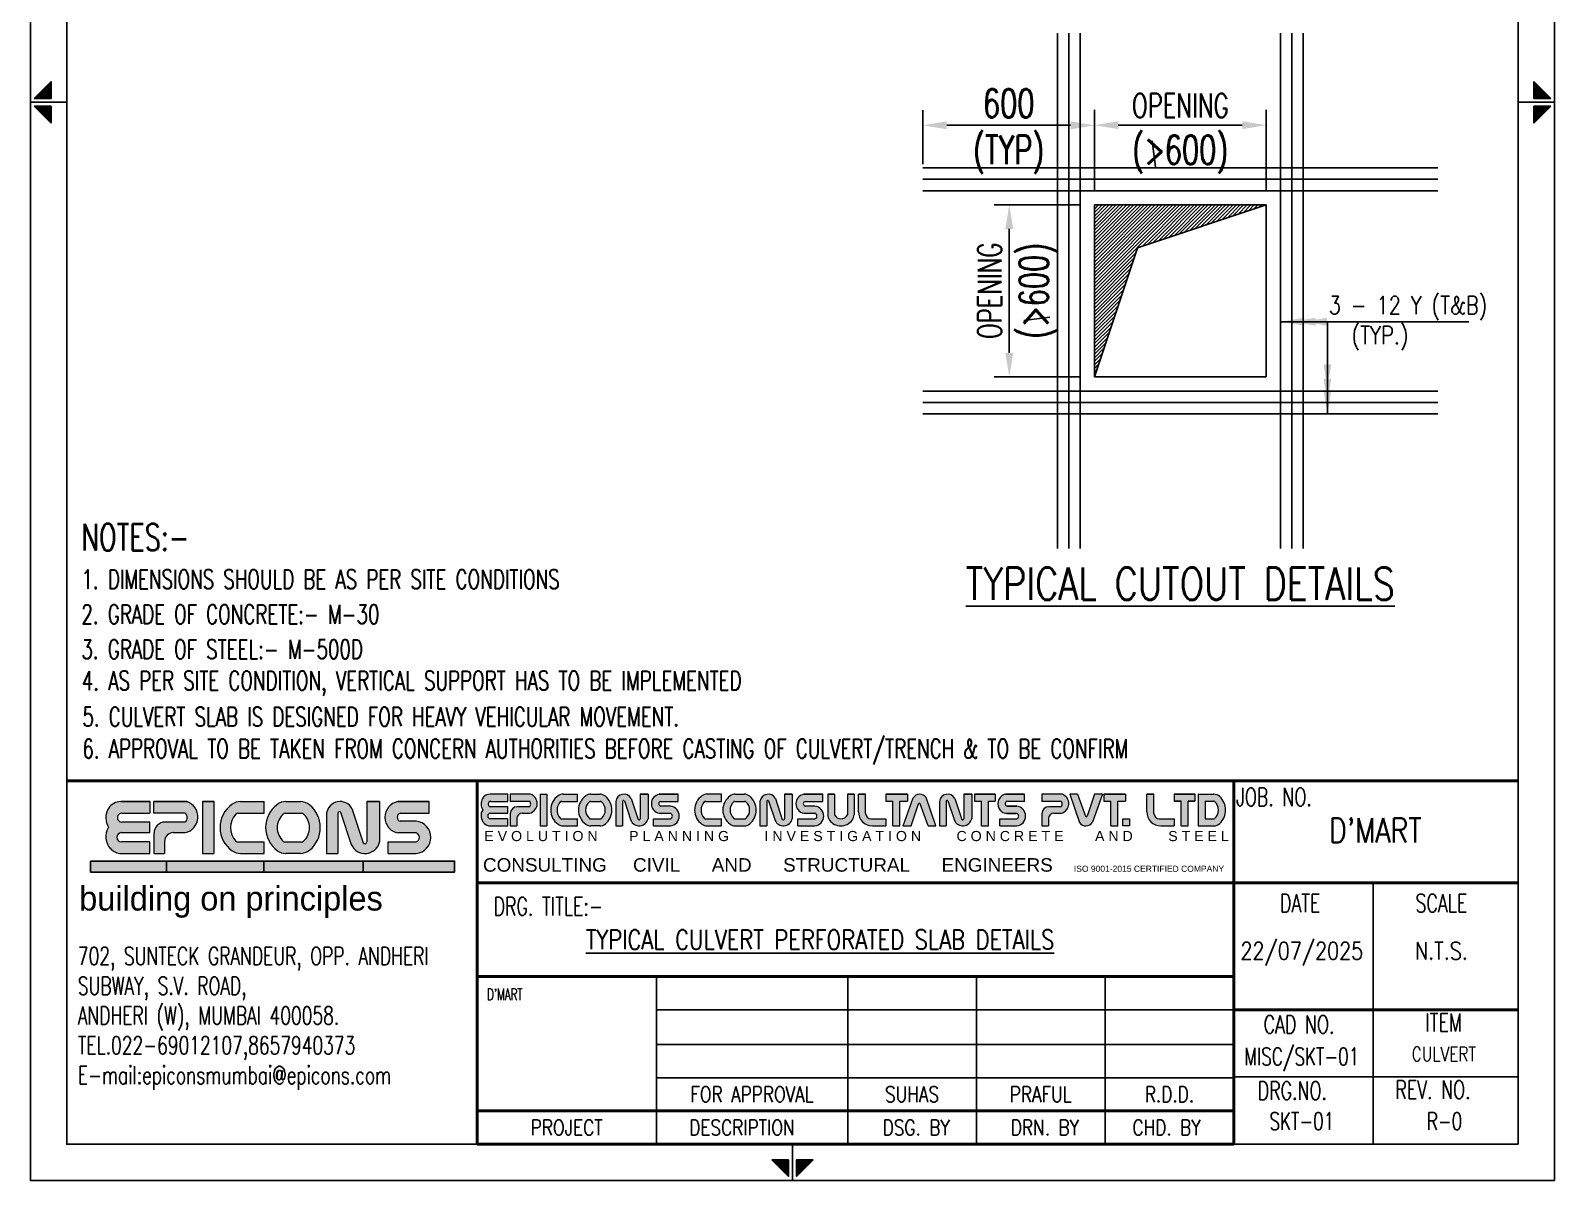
# Model space of a CAD drawing. Header units: inches. Extents: x 5687 to 270839, y -3480 to 25772.
# Drawn here: x 250859 to 270839, y -3480 to 11589 of the extents above; entities that cross this region are included whole.
import ezdxf
from ezdxf.enums import TextEntityAlignment as Align

# ---------------------------------------------------------------- set-up
doc = ezdxf.new("R2010")
doc.units = ezdxf.units.IN
doc.header["$MEASUREMENT"] = 0
for name, color, linetype, lineweight in [('00 ECPL LOGO', 250, 'Continuous', 20), ('hatch', 1, 'Continuous', 15), ('TEX', 254, 'Continuous', 20)]:
    doc.layers.add(name, color=color, linetype=linetype, lineweight=lineweight)
for name, color, linetype in [('3CONRED', 1, 'Continuous'), ('PNA', 8, 'Continuous'), ('S-CONCRET LINE', 4, 'Continuous'), ('S-DIM-1', 5, 'Continuous'), ('S-REINFORCEMENT', 6, 'Continuous'), ('S-TEXT', 2, 'Continuous'), ('S-TEXT-1', 4, 'Continuous'), ('S-TITIL', 6, 'Continuous'), ('TEXT', 4, 'Continuous'), ('TEXT (SHEET)', 4, 'Continuous')]:
    doc.layers.add(name, color=color, linetype=linetype)
doc.styles.add('ROMANS', font='r.shx', dxfattribs={"width": 0.7})
doc.styles.add('SEC. TEXT', font='arial.ttf', dxfattribs={"height": 180})
doc.styles.add('VA_ROOM_TEXT', font='GOTHIC.TTF')
doc.dimstyles.new('dim100', dxfattribs={"dimtxt": 250, "dimasz": 250, "dimexe": 200, "dimexo": 200, "dimgap": 100, "dimtad": 1, "dimdec": 0, "dimzin": 0, "dimdsep": 46, "dimtxsty": 'ROMANS', "dimcen": 0, "dimclrd": 5, "dimclre": 5, "dimclrt": 4, "dimadec": 0, "dimazin": 0, "dimtfac": 1, "dimtdec": 0, "dimtix": 1, "dimtofl": 0, "dimtmove": 2, "dimatfit": 3, "dimfxl": 0, "dimtolj": 1, "dimtzin": 0, "dimlwd": -1, "dimlwe": -1, "dimarcsym": 0})
doc.dimstyles.new('dim20', dxfattribs={"dimtxt": 250, "dimasz": 250, "dimexe": 200, "dimexo": 200, "dimgap": 100, "dimtad": 1, "dimdec": 0, "dimlfac": 0.2, "dimzin": 0, "dimdsep": 46, "dimtxsty": 'ROMANS', "dimcen": 0, "dimclrd": 5, "dimclre": 5, "dimclrt": 4, "dimadec": 0, "dimazin": 0, "dimtfac": 1, "dimtdec": 0, "dimtix": 1, "dimtofl": 0, "dimtmove": 2, "dimatfit": 3, "dimfxl": 0, "dimtolj": 1, "dimtzin": 0, "dimlwd": -1, "dimlwe": -1, "dimarcsym": 0})

# ---------------------------------------------------------------- blocks, each defined once
blk = doc.blocks.new('*D2')
at = {"layer": 'Defpoints', "color": 0}
for p in [(262559, 10347), (262559, 9640), (264809, 9303)]:
    blk.add_point(p, dxfattribs=at)
at = {"layer": 'S-DIM-1', "color": 5}
for p, q in [((262559, 9840), (262559, 10547)), ((264809, 9503), (264809, 10547)), ((264496, 10347), (262871, 10347))]:
    blk.add_line(p, q, dxfattribs=at)
for points in [[(262871, 10399), (262871, 10295), (262559, 10347)], [(264496, 10295), (264496, 10399), (264809, 10347)]]:
    blk.add_solid(points, dxfattribs=at)
at = {"layer": 'S-DIM-1', "color": 4, "char_height": 312.5, "attachment_point": 5, "style": 'ROMANS'}
for s, insert in [('\\A1;\\H1.2x;600', (263684, 10635)), ('\\H1.2x;(TYP)', (263684, 9962))]:
    blk.add_mtext(s, dxfattribs=dict(at, insert=insert))
blk = doc.blocks.new('*D3')
at = {"layer": 'Defpoints', "color": 0}
for p in [(264809, 9303), (263691, 7053), (264809, 7053)]:
    blk.add_point(p, dxfattribs=at)
at = {"layer": 'S-DIM-1', "color": 5}
for p, q in [((264609, 9303), (263491, 9303)), ((263691, 8990), (263691, 7365)), ((264609, 7053), (263491, 7053))]:
    blk.add_line(p, q, dxfattribs=at)
for points in [[(263743, 8990), (263639, 8990), (263691, 9303)], [(263639, 7365), (263743, 7365), (263691, 7053)]]:
    blk.add_solid(points, dxfattribs=at)
at = {"layer": 'S-DIM-1', "color": 4, "char_height": 312.5, "attachment_point": 5, "rotation": 90, "style": 'ROMANS'}
for s, insert in [('\\A1;OPENING\\Fr.shx|c1;\\H1.2x;', (263435, 8178)), ('\\H1.2x;(>600)', (264077, 8178))]:
    blk.add_mtext(s, dxfattribs=dict(at, insert=insert))
blk = doc.blocks.new('*D4')
at = {"layer": 'Defpoints', "color": 0}
for p in [(264809, 10349), (264809, 9303), (267059, 9303)]:
    blk.add_point(p, dxfattribs=at)
at = {"layer": 'S-DIM-1', "color": 5}
for p, q in [((264809, 9503), (264809, 10549)), ((267059, 9503), (267059, 10549)), ((266746, 10349), (265121, 10349))]:
    blk.add_line(p, q, dxfattribs=at)
for points in [[(265121, 10401), (265121, 10297), (264809, 10349)], [(266746, 10297), (266746, 10401), (267059, 10349)]]:
    blk.add_solid(points, dxfattribs=at)
at = {"layer": 'S-DIM-1', "color": 4, "char_height": 312.5, "attachment_point": 5, "style": 'ROMANS'}
for s, insert in [('\\A1;OPENING\\Fr.shx|c1;\\H1.2x;', (265934, 10606)), ('\\H1.2x;(>600)', (265934, 9964))]:
    blk.add_mtext(s, dxfattribs=dict(at, insert=insert))
blk = doc.blocks.new('MID')
at = {"layer": 'TEXT'}
for p, q in [((8.94, 1.07), (4.27, 5.74)), ((4.27, 5.74), (4.27, 1.07)), ((0, 0), (10, 0)), ((4.27, 1.07), (8.94, 1.07)), ((8.94, -1.07), (4.27, -5.74)), ((4.27, -1.07), (8.94, -1.07)), ((4.27, -5.74), (4.27, -1.07))]:
    blk.add_line(p, q, dxfattribs=at)
for points in [[(4.27, 5.74), (8.94, 1.07), (4.27, 1.07)], [(4.27, -5.74), (8.94, -1.07), (4.27, -1.07)]]:
    blk.add_solid(points, dxfattribs=at)
blk = doc.blocks.new('zw$A329')
at = {"layer": '00 ECPL LOGO'}
h = blk.add_hatch(color=7, dxfattribs=at)
h.dxf.hatch_style = 1
h.paths.add_polyline_path([(6184, 4908), (6184, 5001), (5953, 5001, 0.261636), (5856, 4946, 0.285841), (5857, 4798, 0.344902), (5874, 4626, 0.204992), (5956, 4591), (6184, 4591), (6184, 4682), (5962, 4682, -1), (5957, 4755), (6184, 4755), (6184, 4839), (5962, 4839, -1), (5961, 4908)])
h = blk.add_hatch(color=7, dxfattribs=at)
h.dxf.hatch_style = 1
h.paths.add_polyline_path([(6476, 5001), (6215, 5001), (6215, 4908), (6464, 4908, -0.440545), (6464, 4839), (6306, 4839, 0.414214), (6215, 4748), (6215, 4591), (6300, 4591), (6300, 4687, -0.414214), (6368, 4755), (6464, 4755, 0.757811)])
h.paths.add_polyline_path([(6689, 5001), (6600, 5001), (6600, 4591), (6689, 4591)])
h.paths.add_polyline_path([(7087, 5001), (6899, 5001, 0.154275), (6834, 4980, 0.519672), (6834, 4611, 0.154275), (6899, 4591), (7087, 4591), (7087, 4682), (6879, 4682, -0.210356), (6863, 4689, -0.388707), (6863, 4901, -0.210356), (6879, 4908), (7087, 4908)])
h.paths.add_polyline_path([(7374, 5001), (7258, 5001, 0.159018), (7191, 4979, 0.507969), (7191, 4613, 0.159018), (7258, 4591), (7374, 4591, 0.173791), (7447, 4617, 0.472311), (7447, 4975, 0.173791)])
h.paths.add_polyline_path([(7382, 4908, -0.185052), (7397, 4903, -0.445894), (7397, 4688, -0.185052), (7382, 4682), (7253, 4682, -0.185052), (7238, 4688, -0.445894), (7238, 4903, -0.185052), (7253, 4908)], flags=16)
h.paths.add_polyline_path([(7781, 4946, 0.723435), (7581, 4908), (7581, 4591), (7669, 4591), (7669, 4908, -0.723435), (7692, 4917), (7776, 4662, 0.724077), (7999, 4682), (7999, 5001), (7898, 5001), (7898, 4683, -0.755661), (7870, 4674)])
h.paths.add_polyline_path([(8391, 5001), (8144, 5001, 0.823713), (8144, 4753), (8289, 4753, -0.713272), (8289, 4682), (8068, 4682), (8068, 4591), (8289, 4591, 0.900309), (8289, 4845), (8162, 4845, -0.746931), (8162, 4908), (8391, 4908)])
h = blk.add_hatch(color=7, dxfattribs=at)
h.dxf.hatch_style = 1
h.paths.add_polyline_path([(8950, 5001), (8763, 5001, 0.154275), (8697, 4980, 0.519672), (8697, 4611, 0.154275), (8763, 4591), (8950, 4591), (8950, 4682), (8743, 4682, -0.210932), (8726, 4689, -0.385278), (8725, 4901, -0.212895), (8742, 4908), (8950, 4908)])
h.paths.add_polyline_path([(9317, 4975, 0.173792), (9244, 5001), (9128, 5001, 0.159018), (9061, 4979, 0.507969), (9061, 4613, 0.159018), (9128, 4591), (9244, 4591, 0.173792), (9317, 4617, 0.472311)])
h.paths.add_polyline_path([(9252, 4908, -0.185053), (9267, 4903, -0.445893), (9267, 4688, -0.185053), (9252, 4682), (9124, 4682, -0.185053), (9108, 4688, -0.445893), (9108, 4903, -0.185053), (9124, 4908)], flags=16)
h.paths.add_polyline_path([(9449, 4908), (9449, 4591), (9537, 4591), (9537, 4908, -0.436861), (9550, 4922, -0.319738), (9561, 4914), (9644, 4662, 0.724077), (9867, 4682), (9867, 5001), (9766, 5001), (9766, 4683, -0.755661), (9738, 4674), (9649, 4946, 0.723435)])
h.paths.add_polyline_path([(10262, 5001), (10016, 5001, 0.823713), (10016, 4753), (10161, 4753, -0.713272), (10161, 4682), (9940, 4682), (9940, 4591), (10161, 4591, 0.900309), (10161, 4845), (10033, 4845, -0.746931), (10033, 4908), (10262, 4908)])
h.paths.add_polyline_path([(10414, 5001), (10326, 5001), (10326, 4733, 0.160106), (10348, 4666, 0.505303), (10644, 4666, 0.160106), (10667, 4733), (10667, 5001), (10581, 5001), (10581, 4734, -0.621318), (10414, 4734)])
h.paths.add_polyline_path([(10817, 5001), (10724, 5001), (10724, 4773, 0.414214), (10906, 4591), (11079, 4591), (11079, 4682), (10885, 4682, -0.414214), (10817, 4750)])
h.paths.add_polyline_path([(11360, 5001), (11079, 5001), (11079, 4911), (11170, 4911), (11170, 4591), (11259, 4591), (11259, 4911), (11360, 4911)])
h.paths.add_polyline_path([(11600, 4959, 0.539211), (11433, 4953), (11302, 4591), (11405, 4591), (11503, 4875, -0.708617), (11525, 4875), (11627, 4591), (11726, 4591)])
h.paths.add_polyline_path([(11972, 4946, 0.723435), (11772, 4908), (11772, 4591), (11860, 4591), (11860, 4908, -0.723435), (11883, 4917), (11967, 4662, 0.724077), (12191, 4682), (12191, 5001), (12089, 5001), (12089, 4683, -0.755661), (12062, 4674)])
h.paths.add_polyline_path([(12495, 5001), (12227, 5001), (12227, 4911), (12319, 4911), (12319, 4591), (12407, 4591), (12407, 4911), (12495, 4911)])
h.paths.add_polyline_path([(12877, 5001), (12647, 5001, 0.157568), (12581, 4979, 0.511532), (12581, 4775, 0.157569), (12647, 4753), (12776, 4753, -0.713272), (12776, 4682), (12555, 4682), (12555, 4591), (12776, 4591, 0.900308), (12776, 4845), (12653, 4845), (12648, 4845, -0.722204), (12648, 4911), (12877, 4911)])
h = blk.add_hatch(color=7, dxfattribs=at)
h.dxf.hatch_style = 1
h.paths.add_polyline_path([(13362, 5001), (13100, 5001), (13100, 4908), (13339, 4908, -0.270444), (13358, 4897, -0.26297), (13358, 4851, -0.270444), (13339, 4839), (13191, 4839, 0.414214), (13100, 4748), (13100, 4591), (13185, 4591), (13185, 4687, -0.414214), (13254, 4755), (13349, 4755, 0.757811)])
h.paths.add_polyline_path([(13561, 5001), (13463, 5001), (13588, 4633, 0.539211), (13755, 4639), (13886, 5001), (13783, 5001), (13685, 4716, -0.708617), (13664, 4716)])
h.paths.add_polyline_path([(14184, 5001), (13902, 5001), (13902, 4911), (13994, 4911), (13994, 4591), (14083, 4591), (14083, 4911), (14184, 4911)])
h.paths.add_polyline_path([(14552, 5001), (14459, 5001), (14459, 4773, 0.414214), (14641, 4591), (14814, 4591), (14814, 4682), (14620, 4682, -0.414214), (14552, 4750)])
h.paths.add_polyline_path([(14234, 4682), (14150, 4682), (14150, 4591), (14234, 4591)])
h = blk.add_hatch(color=7, dxfattribs=at)
h.dxf.hatch_style = 1
h.paths.add_polyline_path([(14813, 5001), (14813, 4911), (14905, 4911), (14905, 4591), (14994, 4591), (14994, 4911), (15082, 4911), (15082, 5001)])
h.paths.add_polyline_path([(15126, 5001), (15126, 4591), (15327, 4591, 0.189446), (15405, 4621, 0.435754), (15405, 4971, 0.189446), (15327, 5001)])
h.paths.add_polyline_path([(15329, 4911, -0.519112), (15329, 4682), (15213, 4682), (15213, 4911)], flags=16)
h = blk.add_hatch(color=152, dxfattribs=at)
h.dxf.hatch_style = 1
h.paths.add_polyline_path([(1548, 4754), (1548, 4905), (1169, 4905, 0.261636), (1010, 4816, 0.285841), (1012, 4573, 0.344902), (1040, 4291, 0.204992), (1175, 4233), (1548, 4233), (1548, 4383), (1184, 4383, -1), (1175, 4503), (1548, 4503), (1548, 4640), (1184, 4640, -1), (1181, 4754)])
h = blk.add_hatch(color=152, dxfattribs=at)
h.dxf.hatch_style = 1
h.paths.add_polyline_path([(2026, 4905), (1597, 4905), (1597, 4754), (2005, 4754, -0.440545), (2005, 4640), (1746, 4640, 0.414214), (1597, 4491), (1597, 4233), (1737, 4233), (1737, 4391, -0.414214), (1849, 4503), (2005, 4503, 0.757811)])
h.paths.add_polyline_path([(2375, 4905), (2229, 4905), (2229, 4233), (2375, 4233)])
h.paths.add_polyline_path([(3026, 4905), (2719, 4905, 0.154275), (2612, 4872, 0.519672), (2612, 4267, 0.154275), (2719, 4233), (3026, 4233), (3026, 4383), (2686, 4383, -0.210356), (2659, 4395, -0.388707), (2659, 4742, -0.210356), (2686, 4754), (3026, 4754)])
h.paths.add_polyline_path([(3497, 4905), (3307, 4905, 0.159018), (3197, 4869, 0.507969), (3197, 4269, 0.159018), (3307, 4233), (3497, 4233, 0.173791), (3616, 4276, 0.472311), (3616, 4863, 0.173791)])
h.paths.add_polyline_path([(3510, 4754, -0.185052), (3535, 4744, -0.445894), (3535, 4392, -0.185052), (3510, 4383), (3299, 4383, -0.185052), (3275, 4392, -0.445894), (3275, 4744, -0.185052), (3299, 4754)], flags=16)
h.paths.add_polyline_path([(4164, 4815, 0.723435), (3836, 4754), (3836, 4233), (3980, 4233), (3980, 4754, -0.723435), (4017, 4768), (4155, 4351, 0.724077), (4522, 4383), (4522, 4905), (4355, 4905), (4355, 4385, -0.755661), (4310, 4370)])
h.paths.add_polyline_path([(5162, 4905), (4759, 4905, 0.823713), (4759, 4500), (4997, 4500, -0.713272), (4997, 4383), (4635, 4383), (4635, 4233), (4997, 4233, 0.900309), (4997, 4650), (4788, 4650, -0.746931), (4788, 4754), (5162, 4754)])
at = {"layer": 'S-TEXT'}
h = blk.add_hatch(color=142, dxfattribs=at)
h.dxf.hatch_style = 1
h.paths.add_polyline_path([(778, 4135), (778, 3993), (1763, 3993), (1763, 4135)])
h = blk.add_hatch(color=9, dxfattribs=at)
h.dxf.hatch_style = 1
h.paths.add_polyline_path([(1763, 4135), (3021, 4135), (3021, 3993), (1763, 3993)])
h = blk.add_hatch(color=142, dxfattribs=at)
h.dxf.hatch_style = 1
h.paths.add_polyline_path([(3021, 3993), (4311, 3993), (4311, 4135), (3021, 4135)])
h = blk.add_hatch(color=4, dxfattribs=at)
h.dxf.hatch_style = 1
h.paths.add_polyline_path([(4311, 4135), (4311, 3993), (5494, 3993), (5494, 4135)])
for p, q in [((8107, 470), (8107, 2624)), ((10585, 470), (10585, 2624)), ((12252, 470), (12252, 2624)), ((13920, 470), (13920, 2624))]:
    blk.add_line(p, q)
at = {"layer": '00 ECPL LOGO', "color": 7}
for p, q in [((6184, 5001), (5953, 5001)), ((6184, 4908), (6184, 5001)), ((6476, 5001), (6215, 5001)), ((6215, 5001), (6215, 4908)), ((6600, 5001), (6689, 5001)), ((6600, 5001), (6600, 4591)), ((6689, 5001), (6689, 4591)), ((6899, 5001), (7087, 5001)), ((7087, 4908), (7087, 5001)), ((7258, 5001), (7374, 5001)), ((7781, 4946), (7870, 4674)), ((7898, 5001), (7999, 5001)), ((7999, 5001), (7898, 5001)), ((7898, 5001), (7898, 4682)), ((7999, 5001), (7999, 4682)), ((8144, 5001), (8391, 5001)), ((8391, 5001), (8144, 5001)), ((8391, 4908), (8391, 5001)), ((8950, 5001), (8763, 5001)), ((8950, 4908), (8950, 5001)), ((9128, 5001), (9244, 5001)), ((9649, 4946), (9738, 4674)), ((9766, 5001), (9867, 5001)), ((9766, 5001), (9867, 5001)), ((9867, 5001), (9766, 5001)), ((9766, 5001), (9766, 4682)), ((9867, 5001), (9867, 4682)), ((10016, 5001), (10262, 5001)), ((10016, 5001), (10262, 5001)), ((10262, 5001), (10016, 5001)), ((10262, 4908), (10262, 5001)), ((10326, 5001), (10414, 5001)), ((10414, 5001), (10326, 5001)), ((10326, 5001), (10326, 4733)), ((10414, 5001), (10414, 4734)), ((10581, 5001), (10667, 5001)), ((10667, 5001), (10581, 5001)), ((10581, 5001), (10581, 4734)), ((10667, 5001), (10667, 4733)), ((10724, 5001), (10817, 5001)), ((10817, 5001), (10724, 5001)), ((10724, 4773), (10724, 5001)), ((10817, 4750), (10817, 5001)), ((11079, 5001), (11360, 5001)), ((11360, 5001), (11079, 5001)), ((11079, 5001), (11079, 4911)), ((11302, 4591), (11433, 4953)), ((11360, 5001), (11360, 4911)), ((11726, 4591), (11600, 4959)), ((11972, 4946), (12062, 4674)), ((12089, 5001), (12191, 5001)), ((12089, 5001), (12191, 5001)), ((12191, 5001), (12089, 5001)), ((12089, 5001), (12191, 5001)), ((12089, 5001), (12089, 4682)), ((12191, 5001), (12191, 4682)), ((12227, 5001), (12495, 5001)), ((12495, 5001), (12227, 5001)), ((12227, 5001), (12495, 5001)), ((12227, 5001), (12495, 5001)), ((12495, 5001), (12227, 5001)), ((12227, 5001), (12227, 4911)), ((12495, 5001), (12495, 4911)), ((12630, 5001), (12877, 5001)), ((12630, 5001), (12877, 5001)), ((12877, 5001), (12647, 5001)), ((12877, 4908), (12877, 5001)), ((13362, 5001), (13100, 5001)), ((13100, 5001), (13100, 4908)), ((13561, 5001), (13463, 5001)), ((13561, 5001), (13463, 5001)), ((13463, 5001), (13588, 4633)), ((13561, 5001), (13664, 4716)), ((13783, 5001), (13685, 4716)), ((13886, 5001), (13755, 4639)), ((13886, 5001), (13783, 5001)), ((13828, 5001), (13783, 5001)), ((13886, 5001), (13783, 5001)), ((13902, 5001), (14184, 5001)), ((14184, 5001), (13902, 5001)), ((13902, 5001), (14184, 5001)), ((13902, 5001), (14184, 5001)), ((13902, 5001), (14184, 5001)), ((13902, 5001), (13902, 4911)), ((14184, 5001), (14184, 4911)), ((14459, 5001), (14552, 5001)), ((14552, 5001), (14459, 5001)), ((14459, 4773), (14459, 5001)), ((14552, 4750), (14552, 5001)), ((14813, 5001), (15082, 5001)), ((15082, 5001), (14813, 5001)), ((14813, 5001), (14813, 4911)), ((15082, 5001), (15082, 4911)), ((15126, 5001), (15327, 5001)), ((15126, 5001), (15126, 4591)), ((1548, 4905, 0), (1169, 4905, 0)), ((1184, 4754, 0), (1548, 4754, 0)), ((2026, 4905, 0), (1597, 4905, 0)), ((2229, 4905, 0), (2375, 4905, 0)), ((2229, 4905, 0), (2229, 4233, 0)), ((2375, 4905, 0), (2375, 4233, 0)), ((2686, 4754, 0), (3026, 4754, 0)), ((2719, 4905, 0), (3026, 4905, 0)), ((3026, 4754, 0), (3026, 4905, 0)), ((3299, 4754, 0), (3510, 4754, 0)), ((3307, 4905, 0), (3497, 4905, 0)), ((3836, 4754, 0), (3836, 4233, 0)), ((3980, 4754, 0), (3980, 4233, 0)), ((4017, 4768, 0), (4155, 4351, 0)), ((4164, 4815, 0), (4310, 4370, 0)), ((4355, 4905, 0), (4522, 4905, 0)), ((4522, 4905, 0), (4355, 4905, 0)), ((4355, 4905, 0), (4355, 4383, 0)), ((4521, 4754, 0), (4522, 4754, 0)), ((4522, 4905, 0), (4522, 4383, 0)), ((4759, 4905, 0), (5162, 4905, 0)), ((5162, 4905, 0), (4759, 4905, 0)), ((4788, 4754, 0), (5162, 4754, 0)), ((5162, 4754, 0), (5162, 4905, 0)), ((5957, 4755), (6184, 4755)), ((5962, 4908), (6184, 4908)), ((6184, 4839), (5962, 4839)), ((6184, 4755), (6184, 4839)), ((6464, 4908), (6215, 4908)), ((6215, 4748), (6215, 4591)), ((6464, 4839), (6306, 4839)), ((6368, 4755), (6464, 4755)), ((6879, 4908), (7087, 4908)), ((7253, 4908), (7382, 4908)), ((7581, 4908), (7581, 4591)), ((7669, 4908), (7669, 4591)), ((7692, 4917), (7776, 4662)), ((7999, 4908), (7999, 4908)), ((8289, 4753), (8144, 4753)), ((8162, 4908), (8391, 4908)), ((8289, 4845), (8162, 4845)), ((8742, 4908), (8950, 4908)), ((9124, 4908), (9252, 4908)), ((9449, 4908), (9449, 4591)), ((9537, 4908), (9537, 4591)), ((9561, 4914), (9644, 4662)), ((9867, 4908), (9867, 4908)), ((10161, 4753), (10016, 4753)), ((10033, 4908), (10262, 4908)), ((10161, 4845), (10033, 4845)), ((11079, 4911), (11170, 4911)), ((11170, 4591), (11170, 4911)), ((11259, 4591), (11259, 4911)), ((11259, 4911), (11360, 4911)), ((11405, 4591), (11503, 4875)), ((11627, 4591), (11525, 4875)), ((11772, 4908), (11772, 4591)), ((11860, 4908), (11860, 4591)), ((11883, 4917), (11967, 4662)), ((12191, 4908), (12191, 4908)), ((12227, 4911), (12319, 4911)), ((12227, 4911), (12319, 4911)), ((12319, 4591), (12319, 4911)), ((12407, 4591), (12407, 4911)), ((12407, 4911), (12495, 4911)), ((12407, 4911), (12495, 4911)), ((12776, 4753), (12630, 4753)), ((12647, 4753), (12766, 4753)), ((12648, 4911), (12877, 4911)), ((12776, 4845), (12648, 4845)), ((12653, 4845), (12776, 4845)), ((13339, 4908), (13100, 4908)), ((13100, 4748), (13100, 4591)), ((13339, 4839), (13191, 4839)), ((13254, 4755), (13349, 4755)), ((13902, 4911), (13994, 4911)), ((13902, 4911), (13994, 4911)), ((13994, 4591), (13994, 4911)), ((14083, 4591), (14083, 4911)), ((14083, 4911), (14184, 4911)), ((14083, 4911), (14184, 4911)), ((14813, 4911), (14905, 4911)), ((14905, 4911), (14813, 4911)), ((14905, 4591), (14905, 4911)), ((14994, 4591), (14994, 4911)), ((14994, 4911), (15082, 4911)), ((14994, 4911), (15082, 4911)), ((15082, 4911), (14994, 4911)), ((15213, 4911), (15213, 4682)), ((15213, 4911), (15322, 4911)), ((1548, 4640, 0), (1184, 4640, 0)), ((1548, 4503, 0), (1548, 4640, 0)), ((2005, 4640, 0), (1746, 4640, 0)), ((4997, 4650, 0), (4788, 4650, 0)), ((5956, 4591), (6184, 4591)), ((6184, 4682), (5957, 4682)), ((6184, 4591), (6184, 4682)), ((6215, 4591), (6300, 4591)), ((6300, 4687), (6300, 4591)), ((6600, 4591), (6689, 4591)), ((6879, 4682), (7087, 4682)), ((6899, 4591), (7087, 4591)), ((7087, 4591), (7087, 4682)), ((7253, 4682), (7382, 4682)), ((7374, 4591), (7258, 4591)), ((7581, 4591), (7669, 4591)), ((7880, 4591), (7898, 4591)), ((7898, 4591), (7898, 4591)), ((7999, 4682), (7999, 4682)), ((8068, 4591), (8068, 4682)), ((8068, 4682), (8289, 4682)), ((8068, 4591), (8289, 4591)), ((8068, 4591), (8289, 4591)), ((8743, 4682), (8950, 4682)), ((8763, 4591), (8950, 4591)), ((8950, 4591), (8950, 4682)), ((9124, 4682), (9252, 4682)), ((9128, 4591), (9244, 4591)), ((9449, 4591), (9537, 4591)), ((9449, 4591), (9537, 4591)), ((9449, 4591), (9537, 4591)), ((9940, 4591), (9940, 4682)), ((9940, 4682), (10161, 4682)), ((9940, 4682), (10161, 4682)), ((9940, 4591), (10161, 4591)), ((9940, 4591), (10161, 4591)), ((9940, 4591), (10161, 4591)), ((10885, 4682), (11079, 4682)), ((10906, 4591), (11079, 4591)), ((10906, 4591), (11079, 4591)), ((11079, 4682), (11079, 4591)), ((11170, 4591), (11259, 4591)), ((11170, 4591), (11259, 4591)), ((11302, 4591), (11405, 4591)), ((11360, 4591), (11405, 4591)), ((11627, 4591), (11726, 4591)), ((11627, 4591), (11726, 4591)), ((11772, 4591), (11860, 4591)), ((11772, 4591), (11860, 4591)), ((11772, 4591), (11860, 4591)), ((12191, 4682), (12191, 4682)), ((12319, 4591), (12407, 4591)), ((12319, 4591), (12407, 4591)), ((12319, 4591), (12407, 4591)), ((12319, 4591), (12407, 4591)), ((12555, 4591), (12555, 4682)), ((12555, 4682), (12776, 4682)), ((12555, 4682), (12776, 4682)), ((12555, 4682), (12776, 4682)), ((12555, 4591), (12776, 4591)), ((12555, 4591), (12776, 4591)), ((12555, 4591), (12776, 4591)), ((12555, 4591), (12776, 4591)), ((12555, 4591), (12776, 4591)), ((13100, 4591), (13185, 4591)), ((13185, 4687), (13185, 4591)), ((13994, 4591), (14083, 4591)), ((13994, 4591), (14083, 4591)), ((13994, 4591), (14083, 4591)), ((14620, 4682), (14814, 4682)), ((14641, 4591), (14814, 4591)), ((14641, 4591), (14814, 4591)), ((14814, 4682), (14814, 4591)), ((14905, 4591), (14994, 4591)), ((14905, 4591), (14994, 4591)), ((14905, 4591), (14994, 4591)), ((14905, 4591), (14994, 4591)), ((14918, 4591), (14994, 4591)), ((14918, 4591), (14994, 4591)), ((14918, 4591), (14994, 4591)), ((14918, 4591), (14994, 4591)), ((15126, 4591), (15327, 4591)), ((15213, 4682), (15322, 4682)), ((1175, 4503, 0), (1548, 4503, 0)), ((1548, 4383, 0), (1175, 4383, 0)), ((1548, 4233, 0), (1548, 4383, 0)), ((1597, 4491, 0), (1597, 4233, 0)), ((1737, 4391, 0), (1737, 4233, 0)), ((1849, 4503, 0), (2005, 4503, 0)), ((2686, 4383, 0), (3026, 4383, 0)), ((3026, 4233, 0), (3026, 4383, 0)), ((3299, 4383, 0), (3510, 4383, 0)), ((4521, 4383, 0), (4522, 4383, 0)), ((4635, 4233, 0), (4635, 4383, 0)), ((4635, 4383, 0), (4997, 4383, 0)), ((4997, 4500, 0), (4759, 4500, 0)), ((1175, 4233, 0), (1548, 4233, 0)), ((1597, 4233, 0), (1737, 4233, 0)), ((2229, 4233, 0), (2375, 4233, 0)), ((2719, 4233, 0), (3026, 4233, 0)), ((3497, 4233, 0), (3307, 4233, 0)), ((3836, 4233, 0), (3980, 4233, 0)), ((4325, 4233, 0), (4355, 4233, 0)), ((4355, 4234, 0), (4355, 4233, 0)), ((4635, 4233, 0), (4997, 4233, 0)), ((4635, 4233, 0), (4997, 4233, 0))]:
    blk.add_line(p, q, dxfattribs=at)
at = {"layer": '00 ECPL LOGO', "color": 7, "elevation": 0}
for points in [[(1169, 4905), (1548, 4905), (1548, 4754)], [(2005, 4754), (1597, 4754), (1597, 4905), (2026, 4905)], [(2719, 4905), (3026, 4905)], [(3307, 4905), (3497, 4905)], [(4355, 4905), (4522, 4905)], [(4759, 4905), (5162, 4905)]]:
    blk.add_lwpolyline(points, dxfattribs=at)
at = {"layer": '00 ECPL LOGO', "color": 7}
blk.add_lwpolyline([(14150, 4682), (14234, 4682), (14234, 4591), (14150, 4591)], close=True, dxfattribs=at)
for centre, radius, start, end in [((5976, 4873), 140, 148.648, 212.4563), ((5953, 4887), 114, 90, 148.648), ((6436, 4880), 128, 282.7188, 71.3398), ((6963, 4796), 225, 125.0807, 234.9193), ((6899, 4887), 114, 90, 125.0807), ((7325, 4796), 227, 126.1417, 233.8583), ((7258, 4887), 114, 90, 126.1417), ((7374, 4887), 114, 50.5638, 90), ((7299, 4796), 232, 309.4362, 50.5638), ((7687, 4894), 107, 28.75, 172.2831), ((8168, 4877), 126, 101.0425, 258.9575), ((8827, 4796), 225, 125.0807, 234.9193), ((8763, 4887), 114, 90, 125.0807), ((9195, 4796), 227, 126.1417, 233.8583), ((9128, 4887), 114, 90, 126.1417), ((9244, 4887), 114, 50.5638, 90), ((9169, 4796), 232, 309.4362, 50.5638), ((9555, 4894), 107, 28.75, 172.2831), ((10040, 4877), 126, 101.0425, 258.9575), ((11519, 4901), 100, 35.166, 148.5022), ((11878, 4894), 107, 28.75, 172.2831), ((12655, 4877), 126, 125.818, 234.182), ((12647, 4887), 114, 90, 125.818), ((13321, 4880), 128, 282.7188, 71.3398), ((15327, 4887), 114, 47.0907, 90), ((15242, 4796), 238, 312.9093, 47.0907), ((1206, 4696, 0), 230, 148.648, 212.4563), ((1169, 4719, 0), 186, 90, 148.648), ((1182, 4697, 0), 56.9, 88.7637, 271.2363), ((1959, 4707, 0), 209, 282.7188, 71.3398), ((1953, 4697, 0), 77, 312.4487, 47.5513), ((2824, 4569, 0), 369, 125.0807, 234.9193), ((2848, 4568, 0), 257, 137.5171, 222.4829), ((2719, 4719, 0), 186, 90, 125.0807), ((2686, 4716, 0), 37.3, 90, 137.5171), ((3417, 4569, 0), 372, 126.1417, 233.8583), ((3433, 4568, 0), 237, 131.9364, 228.0636), ((3307, 4719, 0), 186, 90, 126.1417), ((3299, 4716, 0), 37.3, 90, 131.9364), ((3497, 4719, 0), 186, 50.5638, 90), ((3510, 4716, 0), 37.3, 48.0636, 90), ((3377, 4568, 0), 237, 311.9364, 48.0636), ((3374, 4569, 0), 380, 309.4362, 50.5638), ((4010, 4730, 0), 176, 28.75, 172.2831), ((4001, 4755, 0), 20.9, 40.0191, 183.5523), ((4798, 4702, 0), 207, 101.0425, 258.9575), ((4803, 4702, 0), 53.9, 106.4856, 253.5144), ((5976, 4723), 140, 147.5437, 223.6612), ((5959, 4719), 36.8, 94.0242, 265.9758), ((5961, 4874), 34.7, 88.7637, 271.2363), ((6306, 4748), 91.1, 90, 180), ((6368, 4687), 68.3, 90, 180), ((6432, 4874), 47, 312.4487, 47.5513), ((6978, 4795), 157, 137.5171, 222.4829), ((6879, 4886), 22.8, 90, 137.5171), ((7335, 4795), 144, 131.9364, 228.0636), ((7253, 4886), 22.8, 90, 131.9364), ((7382, 4886), 22.8, 48.0636, 90), ((7301, 4795), 144, 311.9364, 48.0636), ((7682, 4909), 12.7, 40.0191, 183.5523), ((8171, 4877), 32.9, 106.4856, 253.5144), ((8276, 4718), 128, 276.006, 83.994), ((8277, 4718), 37.8, 289.0016, 70.9984), ((8843, 4796), 158, 138.0741, 222.3563), ((8742, 4886), 22.8, 90, 138.0741), ((9205, 4795), 144, 131.9364, 228.0636), ((9124, 4886), 22.8, 90, 131.9364), ((9252, 4886), 22.8, 48.0636, 90), ((9171, 4795), 144, 311.9364, 48.0636), ((9550, 4909), 12.7, 89.1577, 183.5523), ((9550, 4911), 11.4, 18.2334, 89.1577), ((10043, 4877), 32.9, 106.4856, 253.5144), ((10147, 4718), 128, 276.006, 83.994), ((10149, 4718), 37.8, 289.0016, 70.9984), ((10906, 4773), 182, 180, 270), ((10885, 4750), 68.3, 180, 270), ((11514, 4872), 11.4, 19.7665, 161.0546), ((11873, 4909), 12.7, 40.0191, 183.5523), ((12647, 4867), 114, 234.182, 270), ((12659, 4878), 34.4, 108.3261, 238.1957), ((12653, 4868), 22.8, 238.1957, 270), ((12762, 4718), 128, 276.006, 83.994), ((12763, 4718), 37.8, 289.0016, 70.9984), ((13191, 4748), 91.1, 90, 180), ((13254, 4687), 68.3, 90, 180), ((13339, 4886), 22.8, 29.4672, 90), ((13339, 4862), 22.8, 270, 330.5328), ((13318, 4874), 47, 330.5328, 29.4672), ((14641, 4773), 182, 180, 270), ((14620, 4750), 68.3, 180, 270), ((15322, 4888), 22.8, 51.4816, 90), ((15249, 4796), 140, 308.5184, 51.4816), ((1206, 4450, 0), 230, 147.5437, 223.6612), ((1746, 4491, 0), 149, 90, 180), ((4975, 4442, 0), 210, 276.006, 83.994), ((5956, 4705), 114, 223.6612, 270), ((6899, 4705), 114, 234.9193, 270), ((6879, 4705), 22.8, 222.4829, 270), ((7258, 4705), 114, 233.8583, 270), ((7253, 4705), 22.8, 228.0636, 270), ((7374, 4705), 114, 270, 309.4362), ((7382, 4705), 22.8, 270, 311.9364), ((7884, 4709), 118, 203.2219, 346.755), ((7883, 4683), 15, 214.0796, 357.6127), ((8763, 4705), 114, 234.9193, 270), ((8743, 4705), 22.8, 222.3563, 270), ((9128, 4705), 114, 233.8583, 270), ((9124, 4705), 22.8, 228.0636, 270), ((9244, 4705), 114, 270, 309.4362), ((9252, 4705), 22.8, 270, 311.9364), ((9752, 4709), 118, 203.2219, 346.8516), ((9751, 4683), 15, 214.0796, 357.6127), ((10440, 4733), 114, 180, 216.3848), ((10496, 4775), 184, 216.3848, 323.6152), ((10498, 4775), 92.7, 206.2931, 333.7069), ((10553, 4733), 114, 323.6152, 0), ((12076, 4709), 118, 203.2219, 346.755), ((12074, 4683), 15, 214.0796, 357.6127), ((13670, 4691), 100, 215.166, 328.5022), ((13675, 4720), 11.4, 199.7665, 341.0546), ((15322, 4705), 22.8, 270, 308.5184), ((15327, 4705), 114, 270, 312.9093), ((1179, 4443, 0), 60.3, 94.0242, 265.9758), ((1849, 4391, 0), 112, 90, 180), ((2686, 4420, 0), 37.3, 222.4829, 270), ((3299, 4420, 0), 37.3, 228.0636, 270), ((3510, 4420, 0), 37.3, 270, 311.9364), ((4333, 4427, 0), 194, 203.2219, 346.755), ((4330, 4384, 0), 24.5, 214.0796, 357.6127), ((4976, 4441, 0), 61.9, 289.0016, 70.9984), ((1175, 4420, 0), 186, 223.6612, 270), ((2719, 4420, 0), 186, 234.9193, 270), ((3307, 4420, 0), 186, 233.8583, 270), ((3497, 4420, 0), 186, 270, 309.4362)]:
    blk.add_arc(centre, radius, start, end, dxfattribs=at)
at = {"layer": '3CONRED'}
blk.add_line((19270, 1340), (15587, 1340), dxfattribs=at)
at = {"layer": 'PNA', "color": 5}
for p, q in [((17390, 470), (17390, 3854)), ((8107, 2209), (15587, 2209)), ((8107, 1762), (15587, 1762)), ((8107, 1331), (15587, 1331))]:
    blk.add_line(p, q, dxfattribs=at)
at = {"layer": 'PNA', "color": 4}
blk.add_lwpolyline([(19740, 0), (0, 0), (0, 27918), (19740, 27918)], close=True, dxfattribs=at)
at = {"layer": 'PNA', "color": 3}
blk.add_lwpolyline([(19270, 470), (470, 470), (470, 27448), (19270, 27448)], close=True, dxfattribs=at)
at = {"layer": 'PNA', "color": 1, "const_width": 37.6}
for points in [[(470, 5175), (19270, 5175)], [(5785, 470), (5785, 5175)], [(15587, 470), (15587, 5175)], [(5785, 3854), (19270, 3854)], [(5785, 2640), (15587, 2640)], [(15587, 2209), (19270, 2209)], [(5785, 901), (15587, 901)], [(5785, 470), (15587, 470)]]:
    blk.add_lwpolyline(points, dxfattribs=at)
at = {"layer": 'S-TEXT', "elevation": 0}
blk.add_lwpolyline([(2229, 4905), (2375, 4905)], dxfattribs=at)
at = {"layer": 'S-TEXT', "color": 7, "elevation": 0}
for points in [[(778, 4135), (1763, 4135), (1763, 3993), (778, 3993)], [(1763, 4135), (3021, 4135), (3021, 3993), (1763, 3993)], [(3021, 4135), (4311, 4135), (4311, 3993), (3021, 3993)], [(4311, 4135), (5494, 4135), (5494, 3993), (4311, 3993)]]:
    blk.add_lwpolyline(points, close=True, dxfattribs=at)
at = {"layer": 'TEXT (SHEET)', "color": 4, "yscale": 47.00000000000001, "zscale": 47.00000000000001}
for p, xscale in [((470, 13959), -47.00000000000001), ((19270, 13959), 47.00000000000001)]:
    blk.add_blockref('MID', p, dxfattribs=dict(at, xscale=xscale))
at = {"layer": 'TEXT (SHEET)', "color": 4, "xscale": 47.00000000000001, "yscale": 47.00000000000001, "zscale": 47.00000000000001, "rotation": 270}
blk.add_blockref('MID', (9870, 470), dxfattribs=at)
at = {"layer": '00 ECPL LOGO', "color": 152, "style": 'VA_ROOM_TEXT'}
blk.add_text('building on principles', height=314.84, dxfattribs=at).set_placement((631, 3495, 0))
at = {"layer": '00 ECPL LOGO', "color": 7, "attachment_point": 1, "style": 'SEC. TEXT'}
for s, insert, char_height, width in [('E V O L U T I O N        P L A N N I N G         I N V E S T I G A T I O N         C O N C R E T E        A N D         S T E E L', (5878, 4525), 131.341, 390085.8), ('CONSULTING     CIVIL      AND      STRUCTURAL      ENGINEERS', (5861, 4173), 175.12, 434094.76), ('ISO 9001-2015 CERTIFIED COMPANY', (13515, 4075), 78.8, 380266.94)]:
    blk.add_mtext(s, dxfattribs=dict(at, insert=insert, char_height=char_height, width=width))
at = {"layer": 'S-TEXT', "style": 'ROMANS', "width": 0.8}
for s, p in [('PROJECT', (6946, 685)), ('DESCRIPTION', (9216, 685)), (' DSG. BY', (11419, 685)), (' DRN. BY', (13086, 685)), (' CHD. BY', (14661, 685))]:
    blk.add_text(s, height=200, dxfattribs=at).set_placement(p, align=Align.MIDDLE_CENTER)
at = {"layer": 'S-TEXT-1', "insert": (614, 3022, 8), "char_height": 231.21, "width": 4939.7, "attachment_point": 1, "style": 'ROMANS'}
blk.add_mtext('702, SUNTECK GRANDEUR, OPP. ANDHERI SUBWAY, S.V. ROAD,\\PANDHERI (W), MUMBAI 400058.\\PTEL.022-69012107,8657940373\\PE-mail:epiconsmumbai@epicons.com', dxfattribs=at)
at = {"layer": 'TEXT (SHEET)', "style": 'ROMANS', "width": 0.7}
for s, p in [(' JOB. NO.', (15504, 4848)), ('DATE', (16185, 3473)), ('SCALE', (17940, 3473)), ('CAD NO.', (15973, 1903)), ('ITEM', (18068, 1927)), (' DRG.NO.', (15784, 1046)), (' REV. NO.', (17567, 1058))]:
    blk.add_text(s, height=235, dxfattribs=at).set_placement(p)
blk.add_text('DRG. TITLE:-', height=235, dxfattribs=at).set_placement((5999, 3549), align=Align.MIDDLE_LEFT)

msp = doc.modelspace()

# ---------------------------------------------------------------- hatches: boundary and pattern name
at = {"layer": 'hatch'}
h = msp.add_hatch(dxfattribs=at)
h.set_pattern_fill('ANSI31', color=8, scale=262.5, style=0)
h.set_pattern_definition([(45, (-12437125.882, 1271357.56), (-23.20194126, 23.20194126), [])])
h.paths.add_polyline_path([(267058.6, 9302.9), (264808.6, 9302.9), (264808.6, 7052.9), (265371.1, 8740.4)])

# ---------------------------------------------------------------- linework, layer by layer
at = {"layer": 'S-CONCRET LINE'}
for points in [[(264621.1, 9490.4), (267246.1, 9490.4), (267246.1, 6865.4), (264621.1, 6865.4)], [(264808.6, 9302.9), (267058.6, 9302.9), (267058.6, 7052.9), (264808.6, 7052.9)]]:
    msp.add_lwpolyline(points, close=True, dxfattribs=at)
msp.add_lwpolyline([(267058.6, 9302.9), (265371.1, 8740.4), (264808.6, 7052.9)], dxfattribs=at)
at = {"layer": 'S-DIM-1', "color": 4}
for p, q in [((265565.4, 10141.6), (265608.8, 9801.1)), ((263881.3, 7789.7), (264221.8, 7833))]:
    msp.add_line(p, q, dxfattribs=at)
at = {"layer": 'S-REINFORCEMENT', "color": 5}
for p, q in [((264321.5, 11552.9), (264321.5, 4802.9)), ((264471.3, 11552.9), (264471.3, 4802.9)), ((264621.1, 11552.9), (264621.1, 4802.9)), ((267246.1, 11552.9), (267246.1, 4802.9)), ((267395.8, 11552.9), (267395.8, 4802.9)), ((267545.6, 11552.9), (267545.6, 4802.9)), ((269308.6, 9789.9), (262558.6, 9789.9)), ((269308.6, 9640.1), (262558.6, 9640.1)), ((269308.6, 9490.4), (262558.6, 9490.4)), ((269308.6, 6865.4), (262558.6, 6865.4)), ((269308.6, 6715.6), (262558.6, 6715.6)), ((269308.6, 6565.9), (262558.6, 6565.9))]:
    msp.add_line(p, q, dxfattribs=at)

# ---------------------------------------------------------------- block references
at = {"layer": 'S-DIM-1', "lineweight": 25, "xscale": 1.012180198629702, "yscale": 1.012180198629702, "zscale": 1.012180198629702}
msp.add_blockref('zw$A329', (250859, -3479.5), dxfattribs=at)

# ---------------------------------------------------------------- texts
at = {"layer": 'S-TEXT', "style": 'ROMANS'}
for s, height, width, p in [('22/07/2025', 230.04, 0.8, (267526.6, -470.1)), ('N.T.S.', 230.04, 0.8, (269356.5, -470.1)), ('MISC/SKT-01', 230.041, 0.7, (267526.6, -1854.9)), ('CULVERT', 184.03, 0.8, (269389, -1822.1)), ('SKT-01', 230.04, 0.7, (267526.6, -2702.6)), ('R-0', 230.04, 0.7, (269397.4, -2702.6))]:
    msp.add_text(s, height=height, dxfattribs=dict(at, width=width)).set_placement(p, align=Align.MIDDLE_CENTER)
at = {"layer": 'S-TEXT-1', "color": 6, "style": 'ROMANS', "width": 0.7}
msp.add_text('NOTES:-', height=350, dxfattribs=at).set_placement((251526.6, 4949.2), align=Align.MIDDLE_LEFT)
at = {"layer": 'S-TEXT-1', "style": 'ROMANS'}
for s, height, width, p in [('1. DIMENSIONS SHOULD BE AS PER SITE CONDITIONS', 250, 0.7, (251526.6, 4398.7)), ('2. GRADE OF CONCRETE:- M-30', 250, 0.7, (251526.6, 3940.2)), ('3. GRADE OF STEEL:- M-500D', 250, 0.7, (251526.6, 3481.7)), ('4. AS PER SITE CONDITION, VERTICAL SUPPORT HAS TO BE IMPLEMENTED', 250, 0.7, (251533, 3070.7)), ('5. CULVERT SLAB IS DESIGNED FOR HEAVY VEHICULAR MOVEMENT.', 250, 0.7, (251539.5, 2596.8)), ('6. APPROVAL TO BE TAKEN FROM CONCERN AUTHORITIES BEFORE CASTING OF CULVERT/TRENCH & TO BE CONFIRM', 250, 0.7, (251539.5, 2179.6)), ("D'MART", 151.83, 0.65, (256844.3, -1039.9))]:
    msp.add_text(s, height=height, dxfattribs=dict(at, width=width)).set_placement(p, align=Align.MIDDLE_LEFT)
at = {"layer": 'S-TEXT-1', "style": 'ROMANS', "width": 0.8}
for s, height, p in [('FOR APPROVAL', 202.436, (260319, -2350)), ('SUHAS', 202.44, (262416.8, -2350)), ('PRAFUL', 202.44, (264104.4, -2350)), ('R.D.D.', 202.44, (265792, -2350))]:
    msp.add_text(s, height=height, dxfattribs=at).set_placement(p, align=Align.MIDDLE_CENTER)
at = {"layer": 'S-TITIL', "style": 'ROMANS', "width": 0.8}
msp.add_text('%%UTYPICAL CUTOUT DETAILS', height=421.875, dxfattribs=at).set_placement((265933.6, 4339.8), align=Align.MIDDLE_CENTER)
at = {"layer": 'TEX', "color": 4, "style": 'ROMANS', "width": 0.8}
for s, height, p in [('3 - 12 Y (T&B)', 234.375, (267877.8, 7989.6)), ('(TYP.)', 234.38, (268178.7, 7597.4))]:
    msp.add_text(s, height=height, dxfattribs=at).set_placement(p, align=Align.MIDDLE_LEFT)
at = {"layer": 'TEXT', "color": 1, "style": 'ROMANS', "width": 0.8}
msp.add_text("D'MART", height=322.06, dxfattribs=at).set_placement((268491.9, 1109.4), align=Align.MIDDLE_CENTER)
msp.add_text('%%UTYPICAL CULVERT PERFORATED SLAB DETAILS', height=253.045, dxfattribs=at).set_placement((258138.7, -323.3), align=Align.MIDDLE_LEFT)

# ---------------------------------------------------------------- dimensions: what is measured, and where the dimension line sits
at = {"layer": 'S-DIM-1'}
for base, p1, p2, text, picture, middle in [((262558.6, 10347.3), (264808.6, 9302.9), (262558.6, 9640.1), '\\H1.2x;600\\X\\H1.2x;(TYP)', '*D2', (263683.6, 10347.3)), ((264808.6, 10349.3), (267058.6, 9302.9), (264808.6, 9302.9), 'OPENING\\Fr.shx|c1;\\H1.2x;\\X\\H1.2x;(>600)', '*D4', (265933.6, 10349.3))]:
    dim = msp.add_linear_dim(base=base, p1=p1, p2=p2, text=text, dimstyle='dim20', override={"dimtxt": 312.5, "dimasz": 312.5, "dimtxsty": 'ROMANS'}, dxfattribs=at)
    dim.commit()
    dim.dimension.update_dxf_attribs({"geometry": picture, "text_midpoint": middle})
dim = msp.add_linear_dim(base=(263691.1, 7052.9), p1=(264808.6, 9302.9), p2=(264808.6, 7052.9), angle=90, text='OPENING\\Fr.shx|c1;\\H1.2x;\\X\\H1.2x;(>600)', dimstyle='dim20', override={"dimtxt": 312.5, "dimasz": 312.5, "dimtxsty": 'ROMANS'}, dxfattribs=at)
dim.commit()
dim.dimension.update_dxf_attribs({"geometry": '*D3', "text_midpoint": (263691.1, 8177.9)})

# ---------------------------------------------------------------- leaders
for points in [[(267246.1, 7773.9), (269567.9, 7773.9)], [(267395.8, 7773.9), (269567.9, 7773.9)], [(267545.6, 7773.9), (269717.7, 7773.9)], [(267862, 6715.6), (267862, 7773.9)], [(267862, 6902.8), (267862, 7773.9)], [(267862, 6565.9), (267862, 7624.2)]]:
    msp.add_leader(points, dimstyle='dim100', override={"dimasz": 312.5}, dxfattribs=at)

doc.saveas('drawing.dxf')
